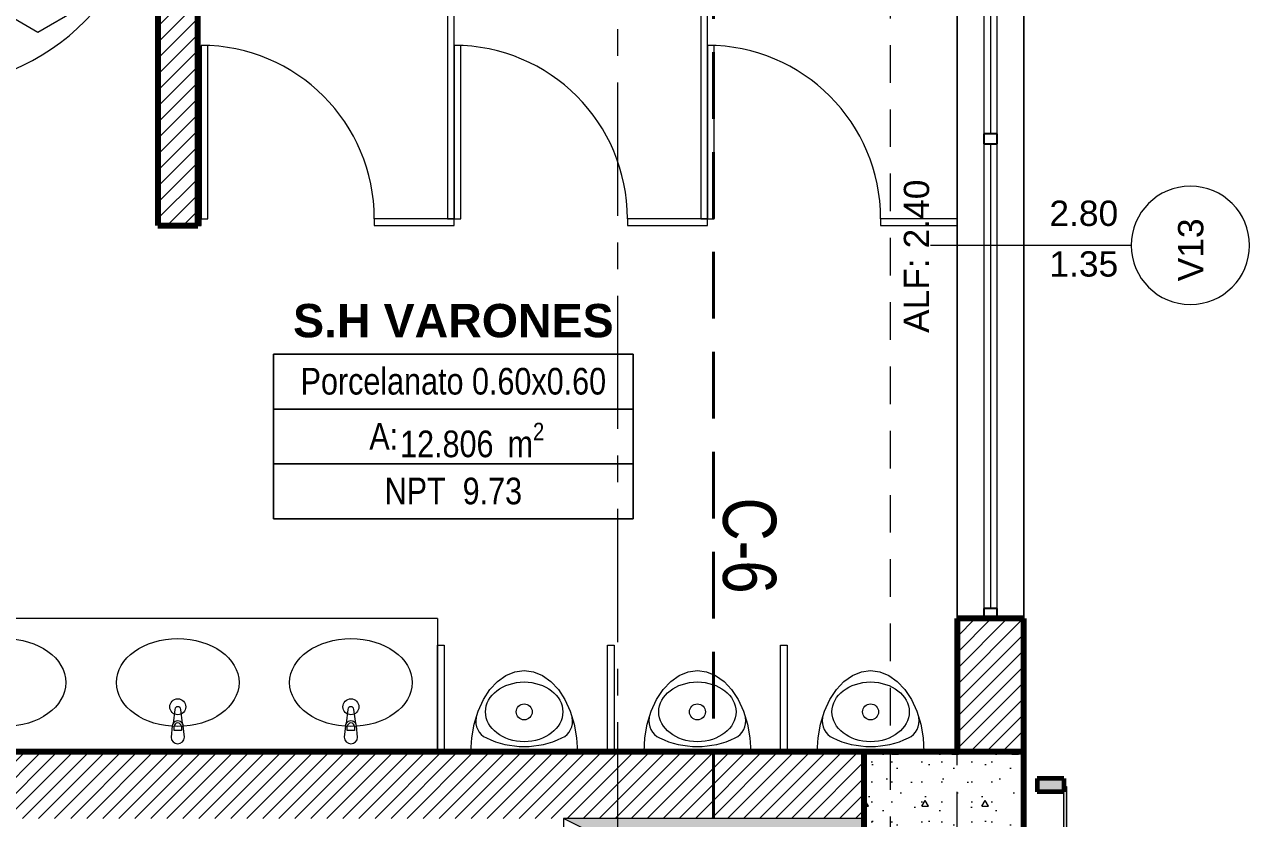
# Model space of a CAD drawing. Header units: inches. Extents: x -38 to 5698, y -33 to 92.
# Drawn here: x 232.82 to 237.417, y 11.45 to 14.428 of the extents above; entities that cross this region are included whole.
import ezdxf

# ---------------------------------------------------------------- set-up
doc = ezdxf.new("R2010")
doc.units = ezdxf.units.IN
doc.header["$MEASUREMENT"] = 0
doc.set_wipeout_variables(frame=1)
for name, pattern in [('A-PB$0$HIDDEN', [0.375, 0.25, -0.125]), ('CONTINUA', [0]), ('Hidden Line', [0.195611, 0.141111, -0.0545]), ('Punto & Raya', [0.65, 0.5, -0.075, 0, -0.075]), ('Rayas', [0.282222, 0.141111, -0.141111]), ('Wipeout_Contour', [1, 0, -1])]:
    doc.linetypes.add(name, pattern=pattern)
for name, color, linetype in [('02 _ ARQ _ ALB _ Ejes Generales', 7, 'Continuous'), ('02 _ ARQ _ ZON _ Espacio.3D', 7, 'Continuous'), ('08 _ STR _ EXT _ 06 Columnas', 7, 'Continuous'), ('08 _ STR _ EXT _ 07 Losa Aligerada', 7, 'Continuous'), ('08 _ STR _ EXT _ 09 Vigas', 7, 'Continuous'), ('Acabado - Muros', 7, 'Continuous'), ('Estructura - 04 MURO', 253, 'Continuous'), ('Interior - Sanitarios', 7, 'Continuous'), ('Marcador - Secciones', 251, 'Continuous')]:
    doc.layers.add(name, color=color, linetype=linetype)
doc.layers.add('distribucion a sub tableros', color=210, linetype='CONTINUA', lineweight=40)
doc.layers.add('sub tablero de distribucion', color=184, linetype='Continuous', lineweight=9)
doc.styles.add('Estilo_Generado_4', font='swisse.ttf')
doc.styles.add('Estilo_Generado_8', font='arialbd.ttf')
doc.styles.add('Estilo_Generado_9', font='ARIALN.TTF')
doc.styles.add('ROMANS 150', font='arial.ttf', dxfattribs={"width": 0.8, "height": 0.48})
pattern_1 = [(45, (185.000023, 3e-09), (-0.030052038, 0.030052038), [])]

# ---------------------------------------------------------------- blocks, each defined once
blk = doc.blocks.new('TD')
blk.add_hatch(color=256).paths.add_polyline_path([(-0.65, 0.35), (-0.65, 0.05), (-0.05, 0.05)])
blk.add_line((-0.65, 0.35), (-0.05, 0.05))
blk.add_lwpolyline([(-0.65, 0.05), (-0.05, 0.05), (-0.05, 0.35), (-0.65, 0.35)], close=True)

msp = doc.modelspace()

# ---------------------------------------------------------------- hatches: boundary and pattern name
at = {"layer": 'Acabado - Muros', "linetype": 'Continuous', "lineweight": 0}
msp.add_hatch(color=254, dxfattribs=at).paths.add_polyline_path([(236.6199, 11.55), (236.7199, 11.55), (236.7199, 11.6), (236.6199, 11.6)])
at = {"layer": 'Acabado - Muros', "linetype": 'Continuous', "lineweight": 9}
msp.add_hatch(color=250, dxfattribs=at).paths.add_polyline_path([(236.7299, 10.655), (236.7299, 11.57), (236.7199, 11.57), (236.7199, 10.655)])

# ---------------------------------------------------------------- linework, layer by layer
at = {"layer": '02 _ ARQ _ ZON _ Espacio.3D', "color": 252, "linetype": 'Continuous', "lineweight": 13}
for p, q in [((235.1044, 13.1917), (233.7541, 13.1917)), ((233.7541, 13.1917), (233.7541, 12.574)), ((233.7541, 13.1917), (235.1044, 13.1917)), ((233.7541, 12.9858), (233.7541, 13.1917)), ((235.1044, 12.574), (235.1044, 13.1917)), ((235.1044, 13.1917), (235.1044, 12.9858)), ((235.1044, 12.9858), (233.7541, 12.9858)), ((233.7541, 12.9858), (235.1044, 12.9858)), ((233.7541, 12.7799), (233.7541, 12.9858)), ((235.1044, 12.9858), (235.1044, 12.7799)), ((235.1044, 12.7799), (233.7541, 12.7799)), ((233.7541, 12.7799), (235.1044, 12.7799)), ((233.7541, 12.574), (233.7541, 12.7799)), ((235.1044, 12.7799), (235.1044, 12.574)), ((233.7541, 12.574), (235.1044, 12.574)), ((235.1044, 12.574), (233.7541, 12.574))]:
    msp.add_line(p, q, dxfattribs=at)
at = {"layer": '02 _ ARQ _ ZON _ Espacio.3D', "color": 9, "linetype": 'Continuous', "lineweight": 5, "flags": 128}
msp.add_lwpolyline([(232.42, 15.1499), (232.42, 11.7), (236.32, 11.7), (236.32, 14.9999), (233.47, 14.9999), (233.47, 13.6749), (233.32, 13.6749), (233.32, 15.1499)], close=True, dxfattribs=at)
at = {"layer": '08 _ STR _ EXT _ 07 Losa Aligerada', "color": 7, "linetype": 'Rayas', "lineweight": 18, "flags": 128}
msp.add_lwpolyline([(193.22, 11.97, 1.049431), (198.7936, 6.3), (209.6002, 6.3), (209.6002, 6.2005), (214.7981, 6.2005), (214.7981, 7.2), (222.07, 7.2), (222.07, 5.6637), (223.2699, 5.6637), (223.2699, 4.2), (228.3699, 4.2), (228.3699, 5.6637), (229.57, 5.6637), (229.57, 7.2), (236.57, 7.2), (236.57, 14.9999), (236.57, 15.1499), (236.5699, 15.1499), (236.5699, 15.7999), (236.57, 15.7999), (236.57, 18.1001), (236.57, 20.35), (234.07, 20.35), (231.67, 20.35), (231.67, 22.35), (231.67, 22.6), (231.67, 24.5), (231.67, 24.75), (231.67, 26.75), (236.57, 26.75), (236.57, 29.7), (236.57, 35.2005), (236.57, 39.9), (228.67, 39.9), (223.5529, 39.9), (223.5529, 40.9), (218.9324, 40.9), (218.9324, 39.9), (208.37, 39.9), (208.37, 41.4352), (207.42, 41.4352), (207.42, 42.9), (202.22, 42.9), (202.22, 41.4352), (201.2699, 41.4352), (201.2699, 39.9), (196.27, 39.9), (196.27, 41.1), (192.87, 41.1), (192.87, 37.7), (194.07, 37.7), (194.07, 33.9), (193.17, 33.9), (193.17, 21.2663), (193.22, 21.2663)], format="xyb", close=True, dxfattribs=at)
at = {"layer": '08 _ STR _ EXT _ 07 Losa Aligerada', "color": 7, "linetype": 'Continuous', "lineweight": 18, "flags": 128}
msp.add_lwpolyline([(228.3699, 4.4445), (229.37, 4.4445), (229.37, 7.2), (236.57, 7.2), (236.57, 14.9999), (236.57, 15.1499), (236.5699, 15.1499), (236.5699, 15.7999), (236.57, 15.7999), (236.57, 18.1001), (236.57, 20.35), (234.07, 20.35), (231.67, 20.35), (231.67, 22.35), (231.67, 22.6), (231.67, 24.5), (231.67, 24.75), (231.67, 26.75), (236.07, 26.75), (236.57, 26.75), (236.57, 39.9)], dxfattribs=at)
at = {"layer": '08 _ STR _ EXT _ 09 Vigas', "color": 251, "linetype": 'Hidden Line', "lineweight": 13}
msp.add_line((236.07, 7.7), (236.07, 16.9), dxfattribs=at)
at = {"layer": 'Acabado - Muros', "color": 7, "linetype": 'Continuous', "lineweight": 60}
for p, q in [((236.7199, 11.6), (236.6199, 11.6)), ((236.6199, 11.6), (236.6199, 11.55)), ((236.7199, 11.6), (236.7199, 11.55)), ((236.7199, 11.55), (236.6199, 11.55))]:
    msp.add_line(p, q, dxfattribs=at)
at = {"layer": 'Acabado - Muros', "color": 7, "linetype": 'Continuous', "lineweight": 13, "flags": 128}
msp.add_lwpolyline([(236.7299, 10.655), (236.7199, 10.655), (236.7199, 11.57), (236.7299, 11.57)], close=True, dxfattribs=at)
at = {"layer": 'Estructura - 04 MURO', "color": 165, "linetype": 'Continuous', "lineweight": 15}
for p, q in [((236.4199, 14.9624), (236.4199, 14.0187)), ((236.4449, 14.9624), (236.4449, 14.0187)), ((236.4699, 14.0187), (236.4699, 14.9624)), ((236.4199, 13.9812), (236.4199, 12.2374)), ((236.4449, 13.9812), (236.4449, 12.2374)), ((236.4699, 12.2374), (236.4699, 13.9812)), ((236.973, 13.5999), (236.2199, 13.5999))]:
    msp.add_line(p, q, dxfattribs=at)
at = {"layer": 'Estructura - 04 MURO', "color": 165, "linetype": 'Continuous', "lineweight": 25}
for p, q in [((236.4699, 14.0187), (236.4199, 14.0187)), ((236.4199, 14.0187), (236.4199, 13.9999)), ((236.4199, 13.9999), (236.4199, 13.9812)), ((236.4199, 13.9812), (236.4699, 13.9812)), ((236.4699, 13.9999), (236.4699, 14.0187)), ((236.4699, 13.9812), (236.4699, 13.9999)), ((236.4699, 12.2374), (236.4199, 12.2374))]:
    msp.add_line(p, q, dxfattribs=at)
at = {"layer": 'Estructura - 04 MURO', "color": 251, "linetype": 'Continuous', "lineweight": 13, "flags": 128}
msp.add_lwpolyline([(232.87, 14.3999), (233.0216, 14.4874), (233.0216, 14.6624), (232.87, 14.7499), (232.7185, 14.6624), (232.7185, 14.4874)], close=True, dxfattribs=at)
msp.add_lwpolyline([(237.1949, 13.378, 1), (237.1949, 13.8219, 1)], format="xyb", close=True, dxfattribs=at)
at = {"layer": 'Estructura - 04 MURO', "color": 7, "linetype": 'Continuous', "lineweight": 15}
msp.add_arc((232.44, 15.0499), 0.86, 270, 0, dxfattribs=at)
at = {"layer": 'Interior - Sanitarios', "color": 175, "linetype": 'Continuous', "lineweight": 13}
for p, q in [((234.42, 13.6999), (234.1325, 13.6999)), ((234.1325, 13.6999), (234.1325, 13.6749)), ((234.4325, 13.6999), (234.42, 13.6999)), ((234.4325, 13.6749), (234.4325, 13.6999)), ((235.37, 13.6999), (235.0825, 13.6999)), ((235.0825, 13.6999), (235.0825, 13.6749)), ((235.3825, 13.6999), (235.37, 13.6999)), ((235.3825, 13.6749), (235.3825, 13.6999)), ((234.1325, 13.6749), (234.42, 13.6749)), ((234.42, 13.6749), (234.4325, 13.6749)), ((235.0825, 13.6749), (235.37, 13.6749)), ((235.37, 13.6749), (235.3825, 13.6749))]:
    msp.add_line(p, q, dxfattribs=at)
at = {"layer": 'Interior - Sanitarios', "color": 205, "linetype": 'Continuous', "lineweight": 13}
for p, q in [((234.37, 12.2), (232.42, 12.2)), ((234.37, 12.2), (234.37, 11.7)), ((233.3814, 11.7799), (233.3814, 11.7948)), ((233.4086, 11.7799), (233.3814, 11.7799)), ((233.4086, 11.7948), (233.4086, 11.7799)), ((234.0314, 11.7799), (234.0314, 11.7948)), ((234.0586, 11.7799), (234.0314, 11.7799)), ((234.0586, 11.7948), (234.0586, 11.7799)), ((234.37, 11.7), (232.42, 11.7))]:
    msp.add_line(p, q, dxfattribs=at)
at = {"layer": 'Interior - Sanitarios', "color": 175, "linetype": 'Continuous', "lineweight": 13, "flags": 128}
for points in [[(234.4325, 14.9999), (234.4075, 14.9999), (234.4075, 13.6999), (234.4325, 13.6999)], [(235.3825, 14.9999), (235.3575, 14.9999), (235.3575, 13.6999), (235.3825, 13.6999)], [(233.4825, 13.6749), (233.4825, 13.6999), (233.47, 13.6999), (233.47, 13.6749)], [(236.32, 13.6749), (236.32, 13.6999), (236.0325, 13.6999), (236.0325, 13.6749)]]:
    msp.add_lwpolyline(points, close=True, dxfattribs=at)
at = {"layer": 'Interior - Sanitarios', "color": 7, "linetype": 'Continuous', "lineweight": 13, "flags": 128}
for points in [[(233.5075, 13.6999), (233.5075, 14.3499), (233.4825, 14.3499), (233.4825, 13.6999)], [(234.4575, 13.6999), (234.4575, 14.3499), (234.4325, 14.3499), (234.4325, 13.6999)], [(235.4075, 13.6999), (235.4075, 14.3499), (235.3825, 14.3499), (235.3825, 13.6999)]]:
    msp.add_lwpolyline(points, close=True, dxfattribs=at)
at = {"layer": 'Interior - Sanitarios', "color": 205, "linetype": 'Continuous', "lineweight": 13, "flags": 128}
for points in [[(234.395, 11.7), (234.37, 11.7), (234.37, 12.1), (234.395, 12.1)], [(235.0325, 11.7), (235.0075, 11.7), (235.0075, 12.1), (235.0325, 12.1)], [(235.6825, 11.7), (235.6575, 11.7), (235.6575, 12.1), (235.6825, 12.1)], [(234.495, 11.7), (234.4981, 11.753), (234.5071, 11.8043), (234.5218, 11.8525), (234.5418, 11.8961), (234.5665, 11.9336), (234.595, 11.9641), (234.6266, 11.9866), (234.6603, 12.0004), (234.695, 12.005), (234.7298, 12.0004), (234.7634, 11.9866), (234.795, 11.9641), (234.8236, 11.9336), (234.8482, 11.8961), (234.8682, 11.8525), (234.883, 11.8043), (234.892, 11.753), (234.895, 11.7), (234.695, 11.7)], [(235.145, 11.7), (235.1481, 11.753), (235.1571, 11.8043), (235.1718, 11.8525), (235.1918, 11.8961), (235.2165, 11.9336), (235.245, 11.9641), (235.2766, 11.9866), (235.3103, 12.0004), (235.345, 12.005), (235.3798, 12.0004), (235.4134, 11.9866), (235.445, 11.9641), (235.4736, 11.9336), (235.4982, 11.8961), (235.5182, 11.8525), (235.533, 11.8043), (235.542, 11.753), (235.545, 11.7), (235.345, 11.7)], [(235.795, 11.7), (235.7981, 11.753), (235.8071, 11.8043), (235.8218, 11.8525), (235.8418, 11.8961), (235.8665, 11.9336), (235.895, 11.9641), (235.9266, 11.9866), (235.9603, 12.0004), (235.995, 12.005), (236.0298, 12.0004), (236.0634, 11.9866), (236.095, 11.9641), (236.1236, 11.9336), (236.1482, 11.8961), (236.1682, 11.8525), (236.183, 11.8043), (236.192, 11.753), (236.195, 11.7), (235.995, 11.7)]]:
    msp.add_lwpolyline(points, close=True, dxfattribs=at)
for points in [[(233.42, 11.755), (233.416, 11.797, 0.12102), (233.4127, 11.8065), (233.4061, 11.8594, 0.882566), (233.3839, 11.8594), (233.3773, 11.8065, 0.12102), (233.374, 11.797), (233.37, 11.755, 1)], [(234.07, 11.755), (234.066, 11.797, 0.12102), (234.0627, 11.8065), (234.0561, 11.8594, 0.882566), (234.0339, 11.8594), (234.0273, 11.8065, 0.12102), (234.024, 11.797), (234.02, 11.755, 1)]]:
    msp.add_lwpolyline(points, format="xyb", close=True, dxfattribs=at)
at = {"layer": 'Interior - Sanitarios', "color": 205, "linetype": 'Continuous', "lineweight": 13}
for centre in [(233.395, 11.8689), (234.045, 11.8689), (234.695, 11.85), (235.345, 11.85), (235.995, 11.85)]:
    msp.add_circle(centre, 0.03, dxfattribs=at)
at = {"layer": 'Interior - Sanitarios', "color": 7, "linetype": 'Continuous', "lineweight": 13}
for centre in [(233.4825, 13.6999), (234.4325, 13.6999), (235.3825, 13.6999)]:
    msp.add_arc(centre, 0.65, 0, 90, dxfattribs=at)
at = {"layer": 'Interior - Sanitarios', "color": 205, "linetype": 'Continuous', "lineweight": 13}
for centre, radius, start, end in [((233.395, 11.7951), 0.0211, 32.7707, 147.2287), ((234.045, 11.7951), 0.0211, 32.7707, 147.2287), ((234.5832, 11.8153), 0.07, 169.1855, 244.5474), ((234.8068, 11.8153), 0.07, 295.4526, 10.8145), ((235.2332, 11.8153), 0.07, 169.1855, 244.5474), ((235.4568, 11.8153), 0.07, 295.4526, 10.8145), ((235.8832, 11.8153), 0.07, 169.1855, 244.5474), ((236.1068, 11.8153), 0.07, 295.4526, 10.8145), ((233.395, 11.7948), 0.0136, 359.9997, 179.9997), ((234.045, 11.7948), 0.0136, 359.9997, 179.9997), ((234.695, 12.0501), 0.3301, 244.5474, 270), ((234.695, 12.0501), 0.3301, 270, 295.4526), ((235.345, 12.0501), 0.3301, 244.5474, 270), ((235.345, 12.0501), 0.3301, 270, 295.4526), ((235.995, 12.0501), 0.3301, 244.5474, 270), ((235.995, 12.0501), 0.3301, 270, 295.4526)]:
    msp.add_arc(centre, radius, start, end, dxfattribs=at)
for centre, major_axis, ratio in [((232.745, 11.96), (-0.23, 0), 0.717391), ((233.395, 11.96), (-0.23, 0), 0.717391), ((234.045, 11.96), (-0.23, 0), 0.717391), ((234.695, 11.85), (0.145, 0), 0.772414), ((235.345, 11.85), (0.145, 0), 0.772414), ((235.995, 11.85), (0.145, 0), 0.772414)]:
    msp.add_ellipse(centre, major_axis=major_axis, ratio=ratio, dxfattribs=at)

# ---------------------------------------------------------------- texts
at = {"layer": '02 _ ARQ _ ZON _ Espacio.3D', "color": 252, "lineweight": 25, "attachment_point": 2}
for s, insert, char_height, style in [('\\A1;{\\pqc;\\pt0;\\fArial|b1|i0|c0|p34;S.H VARONES}', (234.4293, 13.3801), 0.125, 'Estilo_Generado_8'), ('\\A1;{\\pqc;\\pt0;\\fArial Narrow|b0|i0|c0|p34;Porcelanato 0.60x0.60}', (234.4293, 13.1402), 0.1, 'Estilo_Generado_9'), ('\\A1;{\\pqc;\\pt0;\\fArial Narrow|b0|i0|c0|p34;A: }', (234.1681, 12.9339), 0.1, 'Estilo_Generado_9'), ('\\A1;{\\pqc;\\pt0,0.3;\\fArial Narrow|b0|i0|c0|p34;12.806\\fArial Narrow|b0|i0|c0|p34;\\A1{\\H.66x;\\S^  ;}\\fArial Narrow|b0|i0|c0|p34; m\\fArial Narrow|b0|i0|c0|p34;\\A1{\\H.66x;\\S2^  ;}}', (234.4999, 12.9344), 0.1, 'Estilo_Generado_9'), ('\\A1;{\\pqc;\\pt0;\\fArial Narrow|b0|i0|c0|p34;NPT  9.73}', (234.4293, 12.7285), 0.1, 'Estilo_Generado_9')]:
    msp.add_mtext(s, dxfattribs=dict(at, insert=insert, char_height=char_height, style=style))
at = {"layer": 'distribucion a sub tableros', "linetype": 'A-PB$0$HIDDEN', "lineweight": 40, "insert": (235.5395, 12.4737), "char_height": 0.2, "width": 2.149304, "attachment_point": 5, "rotation": 269.942, "style": 'ROMANS 150'}
msp.add_mtext('C-6', dxfattribs=at)
at = {"layer": 'Estructura - 04 MURO', "color": 251, "lineweight": 25, "char_height": 0.095, "attachment_point": 7, "rotation": 90, "style": 'Estilo_Generado_4'}
for s, insert in [('\\A1;{\\pql;\\pt0;\\fSwis721 Ex BT|b0|i0|c0|p34;ALF: 2.40\\fSwis721 Ex BT|b0|i0|c0|p34;\\A1{\\H.66x;\\S^  ;}\\fSwis721 Ex BT|b0|i0|c0|p34;\\fSwis721 Ex BT|b0|i0|c0|p34;}', (236.2424, 13.2712)), ('\\A1;{\\pql;\\pt0;\\fSwis721 Ex BT|b0|i0|c0|p34;V13\\fSwis721 Ex BT|b0|i0|c0|p34;\\fSwis721 Ex BT|b0|i0|c0|p34;\\fSwis721 Ex BT|b0|i0|c0|p34;}', (237.2449, 13.4649))]:
    msp.add_mtext(s, dxfattribs=dict(at, insert=insert))
at = {"layer": 'Estructura - 04 MURO', "color": 251, "lineweight": 25, "char_height": 0.095, "attachment_point": 7, "style": 'Estilo_Generado_4'}
for s, insert in [('\\A1;{\\pql;\\pt0;\\fSwis721 Ex BT|b0|i0|c0|p34;2.80\\fSwis721 Ex BT|b0|i0|c0|p34;\\A1{\\H.66x;\\S^  ;}\\fSwis721 Ex BT|b0|i0|c0|p34;\\fSwis721 Ex BT|b0|i0|c0|p34;}', (236.6659, 13.645)), ('\\A1;{\\pql;\\pt0;\\fSwis721 Ex BT|b0|i0|c0|p34;1.35\\fSwis721 Ex BT|b0|i0|c0|p34;\\A1{\\H.66x;\\S^  ;}\\fSwis721 Ex BT|b0|i0|c0|p34;\\fSwis721 Ex BT|b0|i0|c0|p34;}', (236.6659, 13.455))]:
    msp.add_mtext(s, dxfattribs=dict(at, insert=insert))

# ---------------------------------------------------------------- next in the draw order: wipeouts: each hides what was drawn before it
at = {"color": 254, "linetype": 'Wipeout_Contour', "lineweight": 0, "ltscale": 6626.301188}
msp.add_wipeout([(233.47, 14.9999), (233.32, 14.9999), (233.32, 13.6749), (233.47, 13.6749)], dxfattribs=at).dxf.layer = 'Estructura - 04 MURO'
at = {"color": 254, "linetype": 'Wipeout_Contour', "lineweight": 0, "ltscale": 6638.424096}
msp.add_wipeout([(236.3199, 11.7), (236.5699, 11.7), (236.5699, 12.1999), (236.3199, 12.1999)], dxfattribs=at).dxf.layer = 'Estructura - 04 MURO'
at = {"color": 254, "linetype": 'Wipeout_Contour', "lineweight": 0, "ltscale": 6629.114086}
msp.add_wipeout([(232.27, 11.7), (232.27, 11.45), (235.97, 11.45), (235.97, 11.7)], dxfattribs=at).dxf.layer = 'Estructura - 04 MURO'

# ---------------------------------------------------------------- next in the draw order: hatches: boundary and pattern name
at = {"layer": '08 _ STR _ EXT _ 06 Columnas', "linetype": 'Continuous', "lineweight": 9}
h = msp.add_hatch(dxfattribs=at)
h.set_pattern_fill('HORMIGÓN_EN_MASA_0002', style=0, pattern_type=2)
h.set_pattern_definition([(0, (185.00002, 3e-09), (0, 0.3897114), [0.024375, -0.200625]), (0, (185.11252, 0.19486), (0, 0.3897114), [0.024375, -0.200625]), (60, (185.00002, 3e-09), (-0.3375, 0.1948557), [0.024375, -0.200625]), (60, (185.22502, 3e-09), (-0.3375, 0.1948557), [0.024375, -0.200625]), (120, (185.0244, 3e-09), (0.3375, 0.1948557), [0.024375, -0.200625]), (120, (185.2494, 3e-09), (0.3375, 0.1948557), [0.024375, -0.200625]), (0, (185.00002, 0.0375), (0, 0.075), [0, -0.075, 0, -0.1125]), (45, (185.03752, 0.0375), (-0.05303301, 0.05303301), [0, -0.05625, 0, -0.09375])])
h.paths.add_polyline_path([(236.57, 11.3), (236.57, 11.7), (235.97, 11.7), (235.97, 11.3)])
at = {"layer": 'Estructura - 04 MURO', "linetype": 'Continuous', "lineweight": 5}
h = msp.add_hatch(dxfattribs=at)
h.set_pattern_fill('LADRILLO_COMÚN_0002', color=252, style=0, pattern_type=2)
h.set_pattern_definition(pattern_1)
h.paths.add_polyline_path([(233.47, 14.9999), (233.32, 14.9999), (233.32, 13.6749), (233.47, 13.6749)])
h = msp.add_hatch(dxfattribs=at)
h.set_pattern_fill('LADRILLO_COMÚN_0002', color=252, style=0, pattern_type=2)
h.set_pattern_definition(pattern_1)
h.paths.add_polyline_path([(236.3199, 11.7), (236.5699, 11.7), (236.5699, 12.1999), (236.3199, 12.1999)])
h = msp.add_hatch(dxfattribs=at)
h.set_pattern_fill('LADRILLO_COMÚN_0002', color=252, style=0, pattern_type=2)
h.set_pattern_definition(pattern_1)
h.paths.add_polyline_path([(232.27, 11.7), (232.27, 11.45), (235.97, 11.45), (235.97, 11.7)])

# ---------------------------------------------------------------- next in the draw order: linework, layer by layer
at = {"layer": '02 _ ARQ _ ALB _ Ejes Generales', "color": 252, "linetype": 'Punto & Raya', "lineweight": 13}
msp.add_line((236.32, 3.05), (236.32, 44.9), dxfattribs=at)
at = {"layer": '08 _ STR _ EXT _ 06 Columnas', "color": 7, "linetype": 'Continuous', "lineweight": 80, "flags": 128}
msp.add_lwpolyline([(236.57, 11.3), (236.57, 11.7), (235.97, 11.7), (235.97, 11.3)], close=True, dxfattribs=at)
at = {"layer": '08 _ STR _ EXT _ 09 Vigas', "color": 251, "linetype": 'Hidden Line', "lineweight": 13}
msp.add_line((236.57, 7.2), (236.57, 20.35), dxfattribs=at)
at = {"layer": 'distribucion a sub tableros', "linetype": 'A-PB$0$HIDDEN', "lineweight": 40}
msp.add_line((235.4056, 11.45), (235.4056, 15.8973), dxfattribs=at)
at = {"layer": 'Estructura - 04 MURO', "color": 165, "linetype": 'Continuous', "lineweight": 15}
for p, q in [((236.3199, 14.9999), (236.3199, 12.1999)), ((236.5699, 14.9999), (236.5699, 12.1999))]:
    msp.add_line(p, q, dxfattribs=at)
at = {"layer": 'Estructura - 04 MURO', "color": 165, "linetype": 'Continuous', "lineweight": 25}
for p, q in [((236.4199, 12.2374), (236.4199, 12.1999)), ((236.4699, 12.1999), (236.4699, 12.2374))]:
    msp.add_line(p, q, dxfattribs=at)
at = {"layer": 'Estructura - 04 MURO', "color": 7, "linetype": 'Continuous', "lineweight": 80}
for p, q in [((236.4199, 12.1999), (236.3199, 12.1999)), ((236.4199, 12.1999), (236.3199, 12.1999)), ((236.4699, 12.1999), (236.4199, 12.1999)), ((236.4699, 12.1999), (236.4199, 12.1999)), ((236.4699, 12.1999), (236.4199, 12.1999)), ((236.5699, 12.1999), (236.4699, 12.1999)), ((236.5699, 12.1999), (236.4699, 12.1999))]:
    msp.add_line(p, q, dxfattribs=at)
at = {"layer": 'Estructura - 04 MURO', "color": 7, "linetype": 'Continuous', "lineweight": 80, "flags": 128}
for points in [[(233.32, 14.9999), (233.32, 13.6749)], [(233.47, 13.6749), (233.47, 14.9999)], [(233.32, 13.6749), (233.47, 13.6749)], [(236.3199, 12.1999), (236.3199, 11.7)], [(236.5699, 11.7), (236.5699, 12.1999)], [(235.97, 11.7), (232.42, 11.7)]]:
    msp.add_lwpolyline(points, dxfattribs=at)
at = {"layer": 'Marcador - Secciones', "color": 251, "linetype": 'Punto & Raya', "lineweight": 13}
msp.add_line((235.0454, 46.2111), (235.0454, 0.9472), dxfattribs=at)

# ---------------------------------------------------------------- next in the draw order: block references
at = {"layer": 'sub tablero de distribucion', "linetype": 'Continuous', "lineweight": 0, "xscale": 1.875816488894348, "yscale": 1.875816488894348, "zscale": 1.875816488894348, "rotation": 179.9999999999811}
msp.add_blockref('TD', (234.7491, 11.5438), dxfattribs=at)

doc.saveas('drawing.dxf')
